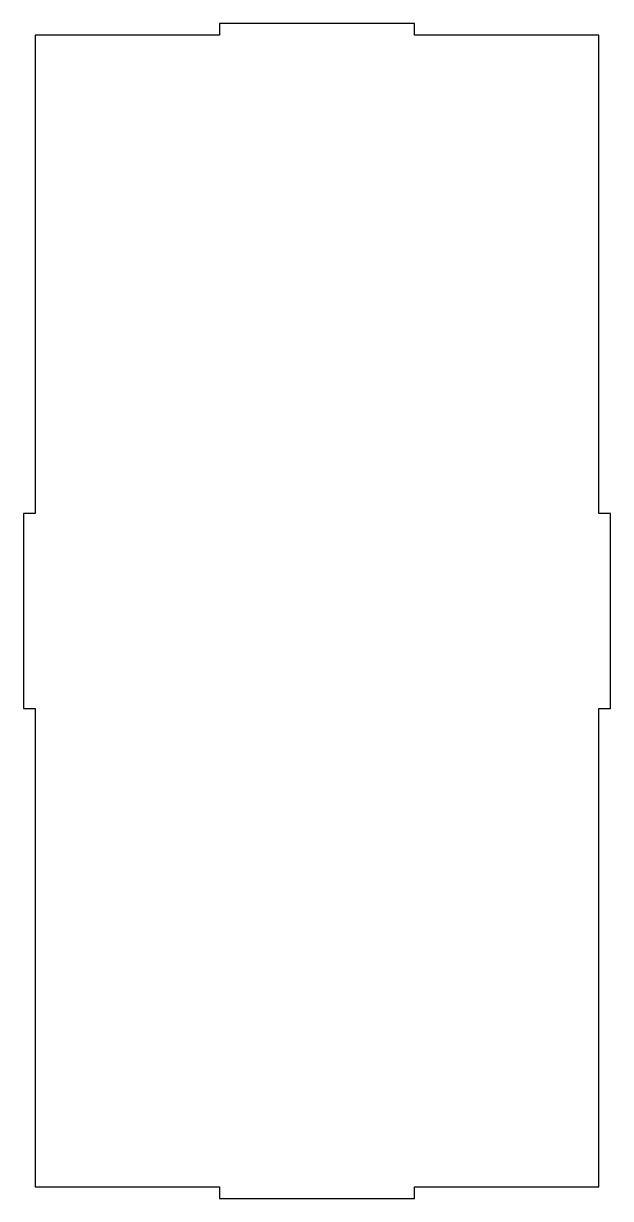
# Model space of a CAD drawing. Header units: millimetres. Extents: x -156 to 144, y 0 to 600.
import ezdxf

# ---------------------------------------------------------------- set-up
doc = ezdxf.new("R2010")
doc.units = ezdxf.units.MM
doc.layers.get('0').update_dxf_attribs({"linetype": 'CONTINUOUS'})

msp = doc.modelspace()

# ---------------------------------------------------------------- linework, layer by layer
msp.add_lwpolyline([(-150, 349.75), (-156, 349.75), (-156, 250.25), (-150, 250.25), (-150, 6), (-55.75, 6), (-55.75, 0), (43.75, 0), (43.75, 6), (138, 6), (138, 250.25), (144, 250.25), (144, 349.75), (138, 349.75), (138, 594), (43.75, 594), (43.75, 600), (-55.75, 600), (-55.75, 594), (-150, 594)], close=True)

doc.saveas('drawing.dxf')
